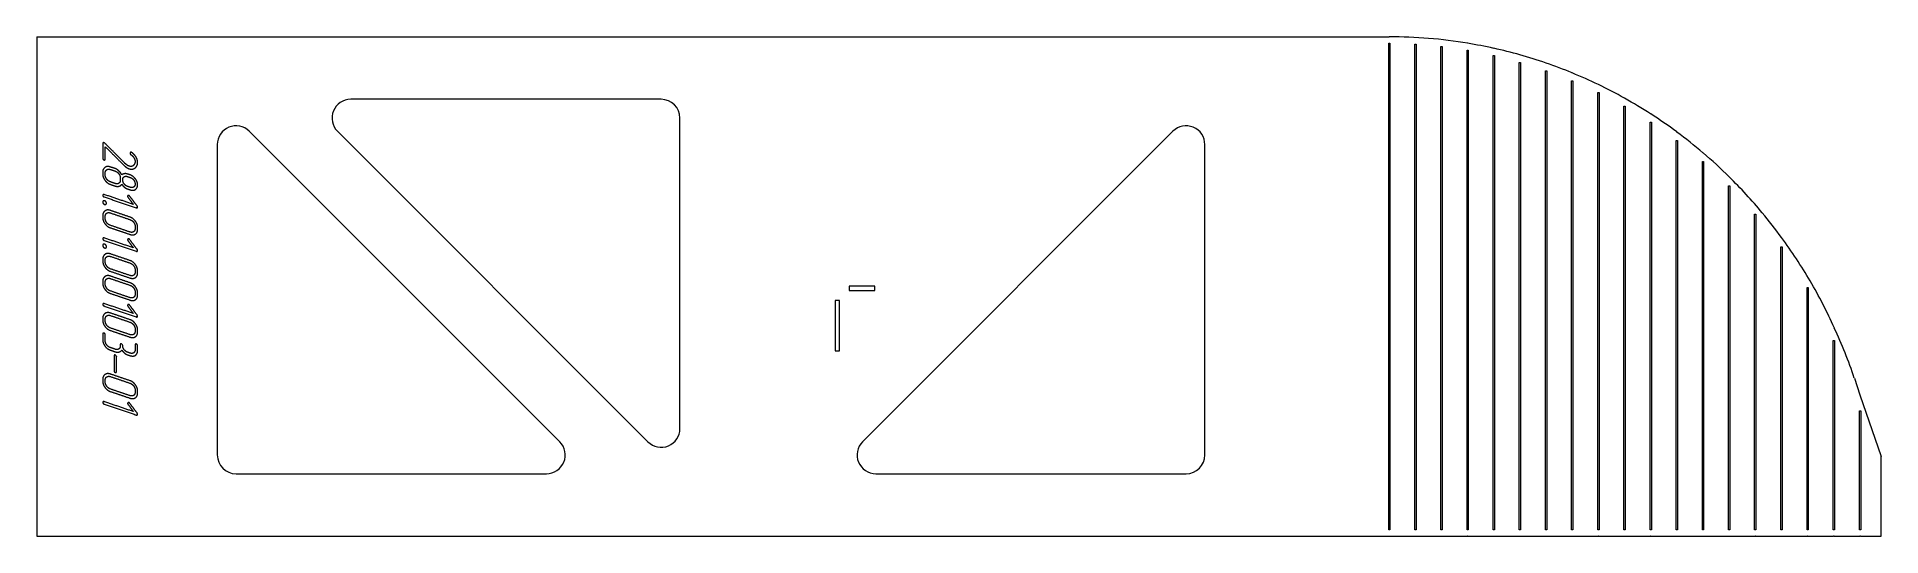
# Model space of a CAD drawing. Header units: millimetres. Extents: x 0 to 1478, y 0 to 400.
import ezdxf

# ---------------------------------------------------------------- set-up
doc = ezdxf.new("R2010")
doc.units = ezdxf.units.MM
doc.linetypes.add('K5LT_BASIC', pattern=[0])
doc.layers.add('Engraving', color=7, linetype='Continuous')

msp = doc.modelspace()

# ---------------------------------------------------------------- linework, layer by layer
at = {"color": 143, "linetype": 'K5LT_BASIC', "lineweight": 15, "true_color": 0x33acca}
for p, q in [((0, 400), (0, 0)), ((0, 400), (1083.8, 400)), ((1167.6, 390.9), (1167.6, 390.9)), ((1188.5, 385.6), (1188.5, 385.6)), ((1209.5, 379), (1209.4, 379.1)), ((1230.4, 371.1), (1230.4, 371.2)), ((1251.4, 361.8), (1251.3, 361.8)), ((500.3, 350), (251.5, 350)), ((1272.3, 350.9), (1272.3, 350.9)), ((515.3, 86.2), (515.3, 335)), ((1293.3, 338.3), (1293.2, 338.4)), ((144.6, 313.8), (144.6, 65)), ((419, 75.6), (170.2, 324.4)), ((240.9, 324.4), (489.7, 75.6)), ((910.4, 324.4), (661.7, 75.6)), ((936, 65), (936, 313.8)), ((1314.2, 323.8), (1314.2, 323.9)), ((1335.2, 307.1), (1335.1, 307.2)), ((650.9, 200.3), (650.9, 196.7)), ((671.4, 200.3), (650.9, 200.3)), ((650.9, 196.7), (671.4, 196.7)), ((671.4, 196.7), (671.4, 200.3)), ((639.6, 188.9), (639.6, 148.4)), ((643.1, 188.9), (639.6, 188.9)), ((643.1, 148.4), (643.1, 188.9)), ((639.6, 148.4), (643.1, 148.4)), ((1456.5, 126.6), (1460.9, 113.1)), ((1460.9, 113.1), (1477.9, 63.8)), ((1477.9, 0), (1477.9, 63.8)), ((159.6, 50), (408.4, 50)), ((672.3, 50), (921, 50)), ((0, 0), (1083.8, 0)), ((1104.8, 0), (1104.7, 0)), ((1104.8, 0), (1125.7, 0)), ((1125.7, 0), (1146.6, 0)), ((1125.7, 0), (1125.7, 0)), ((1146.7, 0), (1146.6, 0)), ((1251.4, 0), (1251.3, 0)), ((1251.4, 0), (1272.3, 0)), ((1083.8, 0), (1083.8, 0)), ((1083.8, 0), (1104.7, 0)), ((1146.7, 0), (1167.6, 0)), ((1167.6, 0), (1167.6, 0)), ((1167.6, 0), (1188.5, 0)), ((1188.5, 0), (1188.5, 0)), ((1188.5, 0), (1209.4, 0)), ((1209.5, 0), (1209.4, 0)), ((1209.5, 0), (1230.4, 0)), ((1230.4, 0), (1251.3, 0)), ((1230.4, 0), (1230.4, 0)), ((1272.3, 0), (1272.3, 0)), ((1272.3, 0), (1293.2, 0)), ((1293.3, 0), (1293.2, 0)), ((1293.3, 0), (1314.2, 0)), ((1314.2, 0), (1314.2, 0)), ((1314.2, 0), (1335.1, 0)), ((1335.2, 0), (1335.1, 0)), ((1335.2, 0), (1356.1, 0)), ((1356.2, 0), (1356.1, 0)), ((1356.2, 0), (1377, 0)), ((1377.2, 0), (1377, 0)), ((1377.2, 0), (1398, 0)), ((1398.2, 0), (1398, 0)), ((1398.2, 0), (1418.9, 0)), ((1419.2, 0), (1418.9, 0)), ((1419.2, 0), (1439.8, 0)), ((1440.4, 0), (1439.8, 0)), ((1440.4, 0), (1460.9, 0)), ((1461.3, 0), (1460.9, 0)), ((1461.3, 0), (1477.9, 0))]:
    msp.add_line(p, q, dxfattribs=at)
for centre, start, end in [((251.5, 335), 90, 225), ((500.3, 335), 0, 90), ((159.6, 313.8), 45, 180), ((921, 313.8), 0, 135), ((408.4, 65), 270, 45), ((500.3, 86.2), 225, 0), ((672.3, 65), 135, 270), ((159.6, 65), 180, 270), ((921, 65), 270, 0)]:
    msp.add_arc(centre, 15, start, end, dxfattribs=at)
for centre, major_axis, ratio, start_param, end_param in [((1084.5, 16.7), (-383.2, 14.2), 0.999695, 4.586549, 4.751267), ((1084.4, 16.7), (-383.5, 0), 0.999403, 4.493967, 4.549463), ((1084.4, 16.7), (-383.7, 0), 0.998982, 4.437627, 4.493792), ((1084.3, 16.7), (-383.9, 0), 0.99843, 4.380405, 4.437441), ((1084.2, 16.7), (-384.2, 0), 0.997721, 4.322067, 4.380205), ((1084.1, 16.7), (-384.5, 0), 0.99682, 4.262341, 4.32185), ((1083.8, 16.7), (-385, 0), 0.99568, 4.200901, 4.262101), ((1083.5, 16.7), (-385.5, 0), 0.994231, 4.137346, 4.200629), ((1083.1, 16.7), (-386.3, 0), 0.99237, 4.071168, 4.137032), ((1082.5, 16.7), (-387.2, 0), 0.989935, 4.001697, 4.070794), ((1081.6, 16.7), (-386.2, 48.1), 0.986586, 4.051167, 4.124656), ((1080.3, 16.7), (-390.3, 0), 0.982197, 3.826014, 3.927381), ((1078.2, 16.7), (-388.3, -52), 0.97518, 3.626415, 3.691939), ((1074.6, 16.7), (-397.3, 0), 0.964968, 3.653332, 3.760675), ((1067.4, 16.7), (-403.5, -27.6), 0.943987, 3.47307, 3.583257), ((1048.7, 16.7), (-425.6, 0), 0.901873, 3.432051, 3.543208)]:
    msp.add_ellipse(centre, major_axis=major_axis, ratio=ratio, start_param=start_param, end_param=end_param, dxfattribs=at)
at = {"layer": 'Engraving', "color": 143, "linetype": 'K5LT_BASIC', "lineweight": 15, "true_color": 0x33acca}
for p, q in [((1083.3, 5), (1083.3, 395)), ((1083.3, 395), (1084.3, 395)), ((1084.3, 395), (1084.3, 5)), ((1104.3, 5), (1104.3, 394.2)), ((1104.3, 394.2), (1105.3, 394.2)), ((1105.3, 394.2), (1105.3, 5)), ((1125.2, 5), (1125.2, 392.3)), ((1125.2, 392.3), (1126.2, 392.3)), ((1126.2, 392.3), (1126.2, 5)), ((1146.1, 5), (1146.1, 389.3)), ((1146.1, 389.3), (1147.1, 389.3)), ((1147.1, 389.3), (1147.1, 5)), ((1167.1, 5), (1167.1, 385.1)), ((1167.1, 385.1), (1168.1, 385.1)), ((1168.1, 385.1), (1168.1, 5)), ((1188, 5), (1188, 379.6)), ((1188, 379.6), (1189, 379.6)), ((1189, 379.6), (1189, 5)), ((1209, 5), (1209, 372.9)), ((1209, 372.9), (1210, 372.9)), ((1210, 372.9), (1210, 5)), ((1229.9, 5), (1229.9, 364.9)), ((1229.9, 364.9), (1230.9, 364.9)), ((1230.9, 364.9), (1230.9, 5)), ((1250.9, 5), (1250.9, 355.4)), ((1250.9, 355.4), (1251.9, 355.4)), ((1251.9, 355.4), (1251.9, 5)), ((1271.8, 5), (1271.8, 344.4)), ((1271.8, 344.4), (1272.8, 344.4)), ((1272.8, 344.4), (1272.8, 5)), ((1292.8, 5), (1292.8, 331.7)), ((1292.8, 331.7), (1293.8, 331.7)), ((1293.8, 331.7), (1293.8, 5)), ((1313.7, 5), (1313.7, 317)), ((1313.7, 317), (1314.7, 317)), ((1314.7, 317), (1314.7, 5)), ((1334.7, 5), (1334.7, 300.1)), ((1334.7, 300.1), (1335.7, 300.1)), ((1335.7, 300.1), (1335.7, 5)), ((1355.6, 5), (1355.6, 280.7)), ((1355.6, 280.7), (1356.6, 280.7)), ((1356.6, 280.7), (1356.6, 5)), ((1376.6, 5), (1376.6, 258)), ((1376.6, 258), (1377.6, 258)), ((1377.6, 258), (1377.6, 5)), ((1397.6, 5), (1397.6, 231.8)), ((1397.6, 231.8), (1398.6, 231.8)), ((1398.6, 231.8), (1398.6, 5)), ((1418.6, 5), (1418.6, 199.2)), ((1418.6, 199.2), (1419.6, 199.2)), ((1419.6, 199.2), (1419.6, 5)), ((1439.6, 5), (1439.6, 156.8)), ((1439.6, 156.8), (1440.6, 156.8)), ((1440.6, 156.8), (1440.6, 5)), ((1460.6, 5), (1460.6, 100.5)), ((1460.6, 100.5), (1461.6, 100.5)), ((1461.6, 100.5), (1461.6, 5)), ((1084.3, 5), (1083.3, 5)), ((1105.3, 5), (1104.3, 5)), ((1126.2, 5), (1125.2, 5)), ((1147.1, 5), (1146.1, 5)), ((1168.1, 5), (1167.1, 5)), ((1189, 5), (1188, 5)), ((1210, 5), (1209, 5)), ((1230.9, 5), (1229.9, 5)), ((1251.9, 5), (1250.9, 5)), ((1272.8, 5), (1271.8, 5)), ((1293.8, 5), (1292.8, 5)), ((1314.7, 5), (1313.7, 5)), ((1335.7, 5), (1334.7, 5)), ((1356.6, 5), (1355.6, 5)), ((1377.6, 5), (1376.6, 5)), ((1398.6, 5), (1397.6, 5)), ((1419.6, 5), (1418.6, 5)), ((1440.6, 5), (1439.6, 5)), ((1461.6, 5), (1460.6, 5))]:
    msp.add_line(p, q, dxfattribs=at)
for points, knots in [([(52.8, 302.7), (52.8, 308.7), (52.8, 314.6), (52.8, 315), (53.2, 315.2), (53.5, 315.4), (53.9, 315.2), (54.2, 315.2), (54.4, 314.9), (62.7, 306.7), (70.9, 298.4), (71.3, 298.1), (71.7, 297.7), (72.1, 297.5), (72.4, 297.2), (73.1, 296.7), (73.9, 296.5), (75.9, 295.8), (77.3, 296.9), (77.9, 297.4), (78.3, 298.3), (78.7, 299.1), (78.7, 300.1), (78.7, 301.5), (77.9, 302.9), (77.2, 304.4), (75.3, 305.7), (75, 306), (74.8, 306.2), (74.7, 306.5), (74.7, 306.9), (74.7, 307.3), (74.9, 307.5), (75.2, 307.7), (75.6, 307.6), (75.8, 307.5), (76, 307.4), (78.4, 305.7), (79.6, 303.5), (80.7, 301.6), (80.7, 299.5), (80.7, 296.7), (78.8, 295.1), (76.7, 293.4), (73.9, 294.4), (72.9, 294.7), (72, 295.3), (71, 296), (69.8, 297.1), (62.3, 304.6), (54.8, 312.1), (54.8, 307.1), (54.8, 302.1), (54.8, 301.7), (54.5, 301.5), (54.2, 301.3), (53.8, 301.4), (53.5, 301.5), (53.2, 301.9), (52.8, 302.3), (52.8, 302.7)], [0, 0, 0, 3.047826, 3.047826, 3.226196, 3.226196, 3.425035, 3.425035, 3.570989, 3.570989, 9.561221, 9.561221, 9.825724, 9.825724, 10.050668, 10.050668, 10.473601, 10.473601, 11.396415, 11.396415, 11.832946, 11.832946, 12.317549, 12.317549, 13.072233, 13.072233, 14.062635, 14.062635, 14.240973, 14.240973, 14.40613, 14.40613, 14.588981, 14.588981, 14.779051, 14.779051, 14.881829, 14.881829, 16.249197, 16.249197, 17.325971, 17.325971, 18.610175, 18.610175, 19.935785, 19.935785, 20.483021, 20.483021, 21.195978, 21.195978, 26.62229, 26.62229, 29.191003, 29.191003, 29.365522, 29.365522, 29.547183, 29.547183, 29.763638, 29.763638, 30, 30, 30]), ([(58.8, 281.9), (56.3, 282.7), (54.6, 285.1), (52.8, 287.4), (52.8, 289.9), (52.8, 290.9), (52.8, 291.9), (52.8, 294.2), (54.6, 295.4), (56.3, 296.7), (58.8, 295.8), (60.8, 295.2), (62.8, 294.5), (64.3, 294), (65.7, 292.6), (67.1, 291.3), (68.1, 289.5), (68.9, 290.2), (70.1, 290.4), (71.3, 290.6), (72.7, 290.1), (73.8, 289.8), (74.8, 289.4), (77.1, 288.6), (79, 286.2), (79.9, 285.1), (80.3, 283.9), (80.5, 283.3), (80.6, 282.7), (80.7, 282.4), (80.7, 282.1), (80.7, 281.8), (80.7, 281.4), (80.7, 279), (79, 277.8), (78.1, 277.2), (77.1, 277.1), (76.5, 277.1), (76, 277.2), (75.7, 277.2), (75.4, 277.3), (75.1, 277.4), (74.8, 277.5), (73.7, 277.8), (72.7, 278.2), (71.3, 278.7), (70.1, 279.6), (69, 280.5), (68.1, 282), (67.4, 280.8), (65.9, 280.4), (64.5, 280), (62.8, 280.5), (60.8, 281.2), (58.8, 281.9)], [0, 0, 0, 1.873598, 1.873598, 3.69261, 3.69261, 4.386884, 4.386884, 5.818535, 5.818535, 7.364988, 7.364988, 8.831065, 8.831065, 10.043454, 10.043454, 11.431214, 11.431214, 12.22177, 12.22177, 13.14885, 13.14885, 13.899491, 13.899491, 15.762312, 15.762312, 16.708293, 16.708293, 17.125443, 17.125443, 17.362221, 17.362221, 17.577677, 17.577677, 19.055802, 19.055802, 19.771228, 19.771228, 20.139764, 20.139764, 20.365597, 20.365597, 20.592941, 20.592941, 21.340886, 21.340886, 22.373032, 22.373032, 23.469845, 23.469845, 24.415003, 24.415003, 25.533412, 25.533412, 27, 27, 27]), ([(58.8, 283.9), (60.8, 283.2), (62.8, 282.5), (64.4, 282), (65.6, 282.7), (66.8, 283.5), (66.8, 285.2), (66.8, 286.2), (66.8, 287.2), (66.8, 288.8), (65.6, 290.4), (64.4, 291.9), (62.8, 292.5), (60.8, 293.2), (58.8, 293.8), (57.2, 294.4), (56, 293.6), (54.8, 292.8), (54.8, 291.2), (54.8, 290.2), (54.8, 289.2), (54.8, 287.6), (56, 286), (57.1, 284.5), (58.8, 283.9)], [0, 0, 0, 1.329406, 1.329406, 2.254108, 2.254108, 3.148824, 3.148824, 3.778355, 3.778355, 4.877538, 4.877538, 6.009386, 6.009386, 7.338792, 7.338792, 8.260968, 8.260968, 9.137189, 9.137189, 9.766721, 9.766721, 10.866842, 10.866842, 12, 12, 12]), ([(72.7, 280.2), (73.7, 279.8), (74.7, 279.5), (76.4, 278.9), (77.6, 279.7), (78.7, 280.4), (78.7, 282.1), (78.7, 283.7), (77.6, 285.3), (76.4, 286.9), (74.7, 287.4), (73.7, 287.8), (72.7, 288.1), (71.1, 288.7), (69.9, 287.9), (68.8, 287.2), (68.8, 285.5), (68.8, 283.9), (69.9, 282.3), (71, 280.7), (72.7, 280.2)], [0, 0, 0, 0.718951, 0.718951, 1.697337, 1.697337, 2.634709, 2.634709, 3.797866, 3.797866, 5.000561, 5.000561, 5.719512, 5.719512, 6.697901, 6.697901, 7.635273, 7.635273, 8.789173, 8.789173, 10, 10, 10]), ([(53.8, 271.8), (53.4, 271.9), (53.1, 272.3), (52.8, 272.7), (52.8, 273.1), (52.8, 273.3), (53.1, 273.7), (53.3, 273.9), (53.8, 273.8), (65.6, 269.8), (77.3, 265.8), (75.2, 268.6), (73, 271.5), (72.7, 271.9), (72.7, 272.3), (72.7, 272.7), (73, 272.9), (73.3, 273.1), (73.8, 272.9), (73.9, 272.9), (74.4, 272.4), (77.4, 268.4), (80.4, 264.4), (80.7, 264.1), (80.7, 263.7), (80.7, 263.3), (80.4, 263.1), (80.1, 262.8), (79.7, 263), (66.8, 267.4), (53.8, 271.8)], [0, 0, 0, 0.181151, 0.181151, 0.343934, 0.343934, 0.472146, 0.472146, 0.625059, 0.625059, 5.39951, 5.39951, 6.773407, 6.773407, 6.936544, 6.936544, 7.074093, 7.074093, 7.217588, 7.217588, 7.383484, 7.383484, 9.302301, 9.302301, 9.462957, 9.462957, 9.596849, 9.596849, 9.739807, 9.739807, 15, 15, 15]), ([(55.8, 266.7), (55.8, 266.2), (55.4, 265.9), (54.9, 265.5), (54.3, 265.7), (53.8, 265.9), (53.3, 266.5), (52.8, 267), (52.8, 267.7), (52.8, 268.4), (53.3, 268.7), (53.7, 268.9), (54.3, 268.7), (54.7, 268.6), (55.3, 268), (55.8, 267.4), (55.8, 266.7)], [0, 0, 0, 0.855828, 0.855828, 1.74556, 1.74556, 2.805969, 2.805969, 3.96496, 3.96496, 4.876932, 4.876932, 5.801755, 5.801755, 6.76801, 6.76801, 8, 8, 8]), ([(58.8, 247.1), (56.4, 247.9), (54.6, 250.2), (52.8, 252.6), (52.8, 255.1), (52.8, 256.1), (52.8, 257.1), (52.8, 259.4), (54.6, 260.6), (56.3, 261.9), (58.8, 261), (66.8, 258.3), (74.7, 255.6), (77.1, 254.8), (78.9, 252.4), (80.7, 250.1), (80.7, 247.6), (80.7, 246.6), (80.7, 245.6), (80.7, 243.2), (79, 242), (77.2, 240.8), (74.7, 241.7), (66.8, 244.4), (58.8, 247.1)], [0, 0, 0, 0.846521, 0.846521, 1.674424, 1.674424, 1.989042, 1.989042, 2.637777, 2.637777, 3.338641, 3.338641, 5.996422, 5.996422, 6.83575, 6.83575, 7.667338, 7.667338, 7.981955, 7.981955, 8.645972, 8.645972, 9.342219, 9.342219, 12, 12, 12]), ([(58.8, 249.1), (66.8, 246.3), (74.7, 243.6), (76.4, 243.1), (77.5, 243.9), (78.7, 244.6), (78.7, 246.3), (78.7, 247.3), (78.7, 248.3), (78.7, 249.9), (77.5, 251.5), (76.4, 253), (74.7, 253.6), (66.8, 256.3), (58.8, 259), (57.2, 259.6), (56, 258.8), (54.8, 258), (54.8, 256.4), (54.8, 255.4), (54.8, 254.4), (54.8, 252.8), (56, 251.2), (57.1, 249.6), (58.8, 249.1)], [0, 0, 0, 3.194824, 3.194824, 3.749556, 3.749556, 4.284872, 4.284872, 4.662943, 4.662943, 5.32312, 5.32312, 6.003067, 6.003067, 9.197891, 9.197891, 9.751896, 9.751896, 10.278148, 10.278148, 10.656218, 10.656218, 11.310094, 11.310094, 12, 12, 12]), ([(53.8, 237), (53.4, 237.1), (53.1, 237.5), (52.8, 237.9), (52.8, 238.3), (52.8, 238.5), (53.1, 238.9), (53.3, 239.1), (53.8, 239), (65.6, 235), (77.3, 231), (75.2, 233.8), (73, 236.7), (72.7, 237.1), (72.7, 237.5), (72.7, 237.9), (73, 238.1), (73.3, 238.3), (73.8, 238.1), (73.9, 238.1), (74.4, 237.6), (77.4, 233.6), (80.4, 229.6), (80.7, 229.2), (80.7, 228.9), (80.7, 228.5), (80.4, 228.2), (80.1, 228), (79.7, 228.2), (66.8, 232.6), (53.8, 237)], [0, 0, 0, 0.181151, 0.181151, 0.343934, 0.343934, 0.472146, 0.472146, 0.625059, 0.625059, 5.39951, 5.39951, 6.773407, 6.773407, 6.936544, 6.936544, 7.074093, 7.074093, 7.217588, 7.217588, 7.383484, 7.383484, 9.302301, 9.302301, 9.462957, 9.462957, 9.596849, 9.596849, 9.739807, 9.739807, 15, 15, 15]), ([(55.8, 231.9), (55.8, 231.4), (55.4, 231), (54.9, 230.7), (54.3, 230.9), (53.8, 231.1), (53.3, 231.6), (52.8, 232.2), (52.8, 232.9), (52.8, 233.6), (53.3, 233.9), (53.7, 234.1), (54.3, 233.9), (54.7, 233.8), (55.3, 233.2), (55.8, 232.6), (55.8, 231.9)], [0, 0, 0, 0.855828, 0.855828, 1.74556, 1.74556, 2.805969, 2.805969, 3.96496, 3.96496, 4.876932, 4.876932, 5.801755, 5.801755, 6.76801, 6.76801, 8, 8, 8]), ([(58.8, 212.2), (56.4, 213.1), (54.6, 215.4), (52.8, 217.8), (52.8, 220.3), (52.8, 221.3), (52.8, 222.2), (52.8, 224.5), (54.6, 225.8), (56.3, 227), (58.8, 226.2), (66.8, 223.5), (74.7, 220.8), (77.1, 220), (78.9, 217.6), (80.7, 215.3), (80.7, 212.8), (80.7, 211.8), (80.7, 210.8), (80.7, 208.3), (79, 207.2), (77.2, 206), (74.7, 206.8), (66.8, 209.5), (58.8, 212.2)], [0, 0, 0, 0.846521, 0.846521, 1.674424, 1.674424, 1.989042, 1.989042, 2.637777, 2.637777, 3.338641, 3.338641, 5.996422, 5.996422, 6.83575, 6.83575, 7.667338, 7.667338, 7.981955, 7.981955, 8.645972, 8.645972, 9.342219, 9.342219, 12, 12, 12]), ([(58.8, 214.2), (66.8, 211.5), (74.7, 208.8), (76.4, 208.3), (77.5, 209), (78.7, 209.8), (78.7, 211.5), (78.7, 212.5), (78.7, 213.5), (78.7, 215.1), (77.5, 216.7), (76.4, 218.2), (74.7, 218.8), (66.8, 221.5), (58.8, 224.2), (57.2, 224.7), (56, 223.9), (54.8, 223.1), (54.8, 221.6), (54.8, 220.6), (54.8, 219.6), (54.8, 218), (56, 216.4), (57.1, 214.8), (58.8, 214.2)], [0, 0, 0, 3.194824, 3.194824, 3.749556, 3.749556, 4.284872, 4.284872, 4.662943, 4.662943, 5.32312, 5.32312, 6.003067, 6.003067, 9.197891, 9.197891, 9.751896, 9.751896, 10.278148, 10.278148, 10.656218, 10.656218, 11.310094, 11.310094, 12, 12, 12]), ([(58.8, 194.5), (56.4, 195.3), (54.6, 197.6), (52.8, 200), (52.8, 202.5), (52.8, 203.5), (52.8, 204.5), (52.8, 206.8), (54.6, 208), (56.3, 209.3), (58.8, 208.4), (66.8, 205.7), (74.7, 203), (77.1, 202.2), (78.9, 199.9), (80.7, 197.5), (80.7, 195), (80.7, 194), (80.7, 193), (80.7, 190.6), (79, 189.4), (77.2, 188.2), (74.7, 189.1), (66.8, 191.8), (58.8, 194.5)], [0, 0, 0, 0.846521, 0.846521, 1.674424, 1.674424, 1.989042, 1.989042, 2.637777, 2.637777, 3.338641, 3.338641, 5.996422, 5.996422, 6.83575, 6.83575, 7.667338, 7.667338, 7.981955, 7.981955, 8.645972, 8.645972, 9.342219, 9.342219, 12, 12, 12]), ([(58.8, 196.5), (66.8, 193.7), (74.7, 191), (76.4, 190.5), (77.5, 191.3), (78.7, 192), (78.7, 193.7), (78.7, 194.7), (78.7, 195.7), (78.7, 197.3), (77.5, 198.9), (76.4, 200.4), (74.7, 201), (66.8, 203.7), (58.8, 206.4), (57.2, 207), (56, 206.2), (54.8, 205.4), (54.8, 203.8), (54.8, 202.8), (54.8, 201.8), (54.8, 200.2), (56, 198.6), (57.1, 197), (58.8, 196.5)], [0, 0, 0, 3.194824, 3.194824, 3.749556, 3.749556, 4.284872, 4.284872, 4.662943, 4.662943, 5.32312, 5.32312, 6.003067, 6.003067, 9.197891, 9.197891, 9.751896, 9.751896, 10.278148, 10.278148, 10.656218, 10.656218, 11.310094, 11.310094, 12, 12, 12]), ([(53.8, 184.4), (53.4, 184.5), (53.1, 184.9), (52.8, 185.3), (52.8, 185.7), (52.8, 185.9), (53.1, 186.3), (53.3, 186.5), (53.8, 186.4), (65.6, 182.4), (77.3, 178.4), (75.2, 181.2), (73, 184.1), (72.7, 184.5), (72.7, 184.9), (72.7, 185.3), (73, 185.5), (73.3, 185.7), (73.8, 185.5), (73.9, 185.5), (74.4, 185), (77.4, 181), (80.4, 177), (80.7, 176.6), (80.7, 176.3), (80.7, 175.9), (80.4, 175.6), (80.1, 175.4), (79.7, 175.6), (66.8, 180), (53.8, 184.4)], [0, 0, 0, 0.181151, 0.181151, 0.343934, 0.343934, 0.472146, 0.472146, 0.625059, 0.625059, 5.39951, 5.39951, 6.773407, 6.773407, 6.936544, 6.936544, 7.074093, 7.074093, 7.217588, 7.217588, 7.383484, 7.383484, 9.302301, 9.302301, 9.462957, 9.462957, 9.596849, 9.596849, 9.739807, 9.739807, 15, 15, 15]), ([(58.8, 164.8), (56.4, 165.7), (54.6, 168), (52.8, 170.4), (52.8, 172.8), (52.8, 173.8), (52.8, 174.8), (52.8, 177.1), (54.6, 178.4), (56.3, 179.6), (58.8, 178.8), (66.8, 176.1), (74.7, 173.4), (77.1, 172.6), (78.9, 170.2), (80.7, 167.9), (80.7, 165.4), (80.7, 164.4), (80.7, 163.4), (80.7, 160.9), (79, 159.8), (77.2, 158.6), (74.7, 159.4), (66.8, 162.1), (58.8, 164.8)], [0, 0, 0, 0.846521, 0.846521, 1.674424, 1.674424, 1.989042, 1.989042, 2.637777, 2.637777, 3.338641, 3.338641, 5.996422, 5.996422, 6.83575, 6.83575, 7.667338, 7.667338, 7.981955, 7.981955, 8.645972, 8.645972, 9.342219, 9.342219, 12, 12, 12]), ([(68.1, 149.1), (67.4, 148), (65.9, 147.6), (64.5, 147.1), (62.8, 147.7), (60.8, 148.4), (58.8, 149.1), (56.3, 149.9), (54.6, 152.2), (52.8, 154.6), (52.8, 157.1), (52.8, 159.5), (52.8, 162), (52.8, 162.5), (53.1, 162.7), (53.4, 162.8), (53.8, 162.7), (54.1, 162.6), (54.4, 162.2), (54.8, 161.9), (54.8, 161.4), (54.8, 158.9), (54.8, 156.4), (54.8, 154.7), (56, 153.2), (57.1, 151.6), (58.8, 151.1), (60.8, 150.4), (62.8, 149.7), (64.4, 149.1), (65.6, 149.9), (66.8, 150.6), (66.8, 152.3), (66.8, 152.8), (66.8, 153.3), (66.8, 153.8), (67, 154), (67.4, 154.1), (67.8, 154), (68, 153.9), (68.4, 153.5), (68.8, 153.1), (68.8, 152.6), (68.8, 151), (69.9, 149.4), (71.1, 147.9), (72.7, 147.3), (73.7, 147), (74.7, 146.6), (76.4, 146.1), (77.5, 146.8), (78.7, 147.6), (78.7, 149.3), (78.7, 151.3), (78.7, 153.2), (78.7, 153.7), (79, 153.9), (79.3, 154), (79.7, 153.9), (79.9, 153.8), (80.3, 153.4), (80.7, 153.1), (80.7, 152.6), (80.7, 150.6), (80.7, 148.6), (80.7, 146.1), (79, 144.9), (77.2, 143.8), (74.7, 144.6), (73.7, 145), (72.7, 145.3), (72.4, 145.4), (72.1, 145.5), (71.9, 145.6), (71.7, 145.7), (71.5, 145.8), (71.3, 145.9), (70.7, 146.2), (70.2, 146.7), (69.1, 147.6), (68.1, 149.1)], [0, 0, 0, 1.105144, 1.105144, 2.412716, 2.412716, 4.127289, 4.127289, 6.317725, 6.317725, 8.444428, 8.444428, 10.473835, 10.473835, 10.771721, 10.771721, 11.072067, 11.072067, 11.383969, 11.383969, 11.786648, 11.786648, 13.815299, 13.815299, 15.233378, 15.233378, 16.694041, 16.694041, 18.407672, 18.407672, 19.599582, 19.599582, 20.752416, 20.752416, 21.157966, 21.157966, 21.455979, 21.455979, 21.756325, 21.756325, 22.068262, 22.068262, 22.471154, 22.471154, 23.889361, 23.889361, 25.351099, 25.351099, 26.208759, 26.208759, 27.401767, 27.401767, 28.555011, 28.555011, 30.178678, 30.178678, 30.476609, 30.476609, 30.776948, 30.776948, 31.088855, 31.088855, 31.491662, 31.491662, 33.115329, 33.115329, 34.837976, 34.837976, 36.636534, 36.636534, 37.494477, 37.494477, 37.777625, 37.777625, 37.949211, 37.949211, 38.142551, 38.142551, 38.714041, 38.714041, 40, 40, 40]), ([(58.8, 166.8), (66.8, 164.1), (74.7, 161.4), (76.4, 160.9), (77.5, 161.6), (78.7, 162.4), (78.7, 164.1), (78.7, 165.1), (78.7, 166), (78.7, 167.7), (77.5, 169.3), (76.4, 170.8), (74.7, 171.4), (66.8, 174.1), (58.8, 176.8), (57.2, 177.3), (56, 176.5), (54.8, 175.7), (54.8, 174.2), (54.8, 173.2), (54.8, 172.2), (54.8, 170.6), (56, 169), (57.1, 167.4), (58.8, 166.8)], [0, 0, 0, 3.194824, 3.194824, 3.749556, 3.749556, 4.284872, 4.284872, 4.662943, 4.662943, 5.32312, 5.32312, 6.003067, 6.003067, 9.197891, 9.197891, 9.751896, 9.751896, 10.278148, 10.278148, 10.656218, 10.656218, 11.310094, 11.310094, 12, 12, 12]), ([(61.8, 132.5), (61.8, 138.5), (61.8, 144.4), (61.8, 144.9), (62.1, 145.1), (62.4, 145.2), (62.8, 145.1), (63, 145), (63.4, 144.6), (63.8, 144.2), (63.8, 143.7), (63.8, 137.8), (63.8, 131.8), (63.8, 131.4), (63.5, 131.2), (63.2, 131), (62.8, 131.2), (62.4, 131.3), (62.1, 131.6), (61.8, 132), (61.8, 132.5)], [0, 0, 0, 3.94619, 3.94619, 4.18756, 4.18756, 4.430856, 4.430856, 4.683549, 4.683549, 5.009861, 5.009861, 8.956051, 8.956051, 9.181245, 9.181245, 9.415662, 9.415662, 9.694987, 9.694987, 10, 10, 10]), ([(58.8, 115.9), (56.4, 116.8), (54.6, 119.1), (52.8, 121.5), (52.8, 124), (52.8, 124.9), (52.8, 125.9), (52.8, 128.2), (54.6, 129.5), (56.3, 130.7), (58.8, 129.9), (66.8, 127.2), (74.7, 124.5), (77.1, 123.7), (78.9, 121.3), (80.7, 119), (80.7, 116.5), (80.7, 115.5), (80.7, 114.5), (80.7, 112), (79, 110.9), (77.2, 109.7), (74.7, 110.5), (66.8, 113.2), (58.8, 115.9)], [0, 0, 0, 0.846521, 0.846521, 1.674424, 1.674424, 1.989042, 1.989042, 2.637777, 2.637777, 3.338641, 3.338641, 5.996422, 5.996422, 6.83575, 6.83575, 7.667338, 7.667338, 7.981955, 7.981955, 8.645972, 8.645972, 9.342219, 9.342219, 12, 12, 12]), ([(58.8, 117.9), (66.8, 115.2), (74.7, 112.5), (76.4, 112), (77.5, 112.7), (78.7, 113.5), (78.7, 115.2), (78.7, 116.2), (78.7, 117.2), (78.7, 118.8), (77.5, 120.4), (76.4, 121.9), (74.7, 122.5), (66.8, 125.2), (58.8, 127.9), (57.2, 128.4), (56, 127.6), (54.8, 126.8), (54.8, 125.3), (54.8, 124.3), (54.8, 123.3), (54.8, 121.7), (56, 120.1), (57.1, 118.5), (58.8, 117.9)], [0, 0, 0, 3.194824, 3.194824, 3.749556, 3.749556, 4.284872, 4.284872, 4.662943, 4.662943, 5.32312, 5.32312, 6.003067, 6.003067, 9.197891, 9.197891, 9.751896, 9.751896, 10.278148, 10.278148, 10.656218, 10.656218, 11.310094, 11.310094, 12, 12, 12]), ([(53.8, 105.8), (53.4, 106), (53.1, 106.4), (52.8, 106.7), (52.8, 107.2), (52.8, 107.3), (53.1, 107.8), (53.3, 108), (53.8, 107.8), (65.6, 103.8), (77.3, 99.8), (75.2, 102.7), (73, 105.6), (72.7, 106), (72.7, 106.3), (72.7, 106.8), (73, 106.9), (73.3, 107.1), (73.8, 107), (73.9, 106.9), (74.4, 106.5), (77.4, 102.5), (80.4, 98.5), (80.7, 98.1), (80.7, 97.7), (80.7, 97.3), (80.4, 97.1), (80.1, 96.9), (79.7, 97), (66.8, 101.4), (53.8, 105.8)], [0, 0, 0, 0.181151, 0.181151, 0.343934, 0.343934, 0.472146, 0.472146, 0.625059, 0.625059, 5.39951, 5.39951, 6.773407, 6.773407, 6.936544, 6.936544, 7.074093, 7.074093, 7.217588, 7.217588, 7.383484, 7.383484, 9.302301, 9.302301, 9.462957, 9.462957, 9.596849, 9.596849, 9.739807, 9.739807, 15, 15, 15])]:
    msp.add_open_spline(points, degree=2, knots=knots, dxfattribs=at)

doc.saveas('drawing.dxf')
